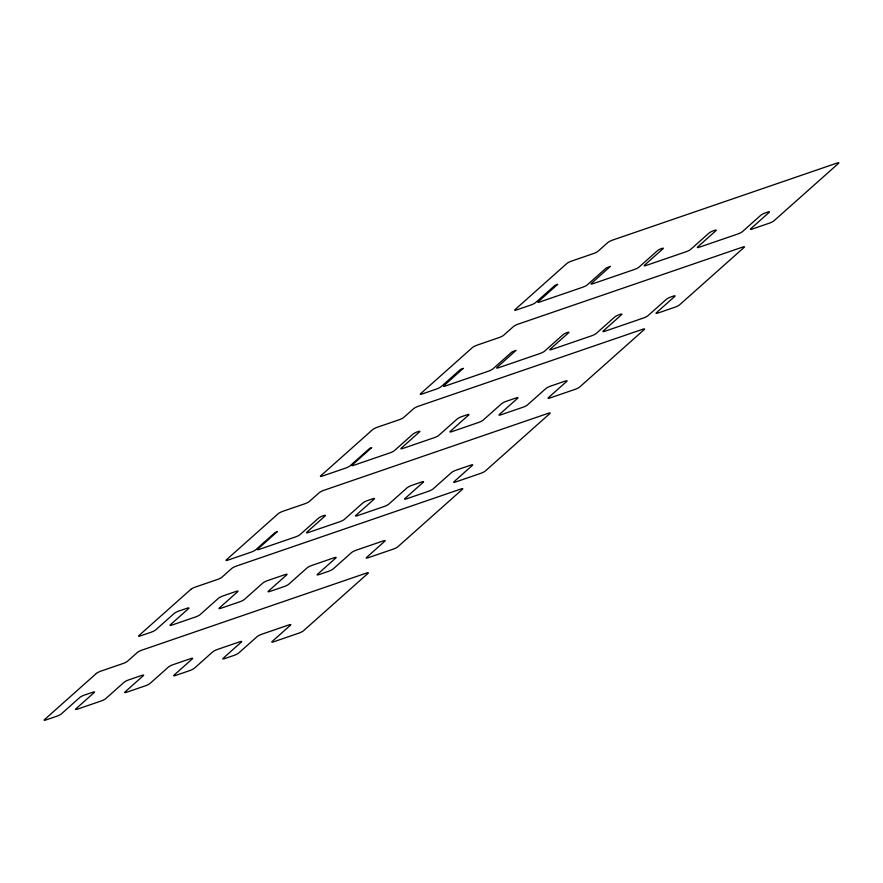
<?xml version="1.0" encoding="UTF-8"?>
<svg xmlns="http://www.w3.org/2000/svg" width="883" height="883" viewBox="0 0 883 883"><rect width="100%" height="100%" fill="white"/><g stroke="black" fill="none" stroke-linecap="round" stroke-linejoin="round"><path stroke-width="1.32" d="M463.2 368.41L443.818 385.739A3.852 0.651 -24.2 0 0 445.595 385.915L488.233 371.279A3.852 0.651 -24.2 0 0 492.88 368.895L511.897 351.975L516.069 350.33L496.952 367.505A3.852 0.651 -24.2 0 0 498.729 367.681L539.943 353.531A3.852 0.651 -24.2 0 0 544.59 351.158L563.222 334.569A3.278 0.563 -24.2 0 1 567.184 332.549A3.278 0.563 -24.2 0 1 568.707 332.692L550.076 349.271A3.852 0.651 -24.2 0 0 551.864 349.447L591.654 335.783A3.852 0.651 -24.2 0 0 596.301 333.41L614.723 317.019A3.852 0.651 -24.2 0 1 619.126 314.723A11.413 1.943 -24.2 0 1 619.844 314.469A3.852 0.651 -24.2 0 1 621.621 314.646L603.21 331.037A3.852 0.651 -24.2 0 0 604.987 331.213L643.365 318.035A3.852 0.651 -24.2 0 0 648.012 315.661L666.433 299.271A3.852 0.651 -24.2 0 1 671.08 296.887L672.967 296.235A3.852 0.651 -24.2 0 1 674.755 296.412L656.334 312.803A3.852 0.651 -24.2 0 0 658.122 312.979L674.943 307.207A3.852 0.651 -24.2 0 0 679.59 304.823L744.148 247.361A3.852 0.651 -24.2 0 0 742.371 247.185L518.133 324.138A3.852 0.651 -24.2 0 0 513.487 326.522L503.707 335.22A3.852 0.651 -24.2 0 1 499.061 337.604L477.129 345.132A3.852 0.651 -24.2 0 0 472.482 347.505L420.562 393.719A3.852 0.651 -24.2 0 0 422.35 393.895L436.522 389.028A3.852 0.651 -24.2 0 0 441.169 386.644L460.473 369.469L463.178 368.377M557.592 284.392L538.211 301.71A3.852 0.651 -24.2 0 0 539.999 301.887L582.637 287.251A3.852 0.651 -24.2 0 0 587.283 284.878L606.29 267.946L610.462 266.313L591.345 283.476A3.852 0.651 -24.2 0 0 593.122 283.653L634.347 269.503A3.852 0.651 -24.2 0 0 638.994 267.13L657.614 250.551A3.278 0.563 -24.2 0 1 661.577 248.52A3.278 0.563 -24.2 0 1 663.1 248.664L644.469 265.242A3.852 0.651 -24.2 0 0 646.257 265.419L686.058 251.754A3.852 0.651 -24.2 0 0 690.705 249.381L709.115 232.991A3.852 0.651 -24.2 0 1 713.519 230.695A11.413 1.943 -24.2 0 1 714.237 230.452A3.852 0.651 -24.2 0 1 716.014 230.618L697.603 247.008A3.852 0.651 -24.2 0 0 699.38 247.185L737.769 234.017A3.852 0.651 -24.2 0 0 742.415 231.633L760.826 215.242A3.852 0.651 -24.2 0 1 765.473 212.858L767.36 212.218A3.852 0.651 -24.2 0 1 769.148 212.384L750.727 228.774A3.852 0.651 -24.2 0 0 752.515 228.951L769.336 223.178A3.852 0.651 -24.2 0 0 773.983 220.794L838.552 163.333A3.852 0.651 -24.2 0 0 836.764 163.156L612.526 240.11A3.852 0.651 -24.2 0 0 607.879 242.494L598.1 251.191A3.852 0.651 -24.2 0 1 593.453 253.576L571.522 261.103A3.852 0.651 -24.2 0 0 566.875 263.476L514.955 309.69A3.852 0.651 -24.2 0 0 516.743 309.867L530.926 304.999A3.852 0.651 -24.2 0 0 535.573 302.626L554.877 285.441L557.57 284.348M277.196 531.732L257.704 549.116A3.852 0.651 -24.2 0 0 259.481 549.292L295.452 536.941A3.852 0.651 -24.2 0 0 300.099 534.568L318.509 518.178A3.852 0.651 -24.2 0 1 322.913 515.882A7.627 1.302 -24.2 0 1 323.399 515.716A3.852 0.651 -24.2 0 1 325.176 515.882L306.765 532.283A3.852 0.651 -24.2 0 0 308.542 532.449L339.789 521.732A3.852 0.651 -24.2 0 0 344.436 519.347L362.847 502.957A3.852 0.651 -24.2 0 1 367.494 500.584L372.46 498.873A3.852 0.651 -24.2 0 1 374.237 499.05L355.827 515.44A3.852 0.651 -24.2 0 0 357.604 515.617L384.127 506.511A3.852 0.651 -24.2 0 0 388.774 504.138L407.184 487.736A3.852 0.651 -24.2 0 1 411.831 485.363L421.522 482.041A3.852 0.651 -24.2 0 1 423.31 482.206L404.889 498.597A3.852 0.651 -24.2 0 0 406.677 498.774L428.465 491.29A3.852 0.651 -24.2 0 0 433.111 488.917L451.522 472.526A3.852 0.651 -24.2 0 1 456.169 470.142L470.595 465.198A3.852 0.651 -24.2 0 1 472.372 465.374L453.95 481.765A3.852 0.651 -24.2 0 0 455.738 481.93L480.694 473.365A3.852 0.651 -24.2 0 0 485.341 470.992L549.899 413.52A3.852 0.651 -24.2 0 0 548.122 413.354L323.884 490.308A3.852 0.651 -24.2 0 0 319.238 492.692L309.458 501.389A3.852 0.651 -24.2 0 1 304.812 503.774L282.88 511.29A3.852 0.651 -24.2 0 0 278.233 513.674L226.313 559.888A3.852 0.651 -24.2 0 0 228.09 560.065L251.114 552.162A3.852 0.651 -24.2 0 0 255.761 549.778L275.209 532.471L277.185 531.754M371.6 447.714L352.096 465.087A3.852 0.651 -24.2 0 0 353.873 465.264L389.844 452.913A3.852 0.651 -24.2 0 0 394.491 450.54L412.913 434.149A3.852 0.651 -24.2 0 1 417.317 431.853A7.627 1.302 -24.2 0 1 417.791 431.688A3.852 0.651 -24.2 0 1 419.568 431.864L401.158 448.255A3.852 0.651 -24.2 0 0 402.935 448.421L434.182 437.703A3.852 0.651 -24.2 0 0 438.829 435.319L457.251 418.928A3.852 0.651 -24.2 0 1 461.897 416.555L466.853 414.844A3.852 0.651 -24.2 0 1 468.641 415.021L450.22 431.412A3.852 0.651 -24.2 0 0 452.008 431.588L478.52 422.482A3.852 0.651 -24.2 0 0 483.167 420.109L501.588 403.719A3.852 0.651 -24.2 0 1 506.235 401.335L515.926 398.012A3.852 0.651 -24.2 0 1 517.703 398.178L499.281 414.58A3.852 0.651 -24.2 0 0 501.069 414.745L522.857 407.273A3.852 0.651 -24.2 0 0 527.504 404.889L545.926 388.498A3.852 0.651 -24.2 0 1 550.573 386.125L564.988 381.169A3.852 0.651 -24.2 0 1 566.765 381.346L548.354 397.736A3.852 0.651 -24.2 0 0 550.131 397.913L575.087 389.348A3.852 0.651 -24.2 0 0 579.734 386.964L644.292 329.502A3.852 0.651 -24.2 0 0 642.515 329.326L418.277 406.279A3.852 0.651 -24.2 0 0 413.63 408.663L403.851 417.361A3.852 0.651 -24.2 0 1 399.204 419.745L377.273 427.273A3.852 0.651 -24.2 0 0 372.626 429.646L320.706 475.86A3.852 0.651 -24.2 0 0 322.494 476.036L345.507 468.133A3.852 0.651 -24.2 0 0 350.154 465.76L369.613 448.443L371.577 447.725M96.368 673.453L44.448 719.667A3.852 0.651 -24.2 0 0 46.236 719.844L56.733 716.245A3.852 0.651 -24.2 0 0 61.38 713.861L79.79 697.471A3.852 0.651 -24.2 0 1 84.437 695.087L92.472 692.338A3.852 0.651 -24.2 0 1 94.26 692.504L75.839 708.894A3.852 0.651 -24.2 0 0 77.616 709.071L101.07 701.025A3.852 0.651 -24.2 0 0 105.717 698.641L124.128 682.25A3.852 0.651 -24.2 0 1 128.775 679.877L141.534 675.495A3.852 0.651 -24.2 0 1 143.322 675.672L124.9 692.062A3.852 0.651 -24.2 0 0 126.688 692.228L145.408 685.804A3.852 0.651 -24.2 0 0 150.055 683.431L168.465 667.04A3.852 0.651 -24.2 0 1 173.112 664.656L190.607 658.652A3.852 0.651 -24.2 0 1 192.384 658.828L173.962 675.219A3.852 0.651 -24.2 0 0 175.75 675.396L189.746 670.594A3.852 0.651 -24.2 0 0 194.392 668.21L212.803 651.82A3.852 0.651 -24.2 0 1 217.45 649.447L239.668 641.82A3.852 0.651 -24.2 0 1 241.445 641.985L223.035 658.387A3.852 0.651 -24.2 0 0 224.812 658.552L234.072 655.374A3.852 0.651 -24.2 0 0 238.73 653.001L257.141 636.61A3.852 0.651 -24.2 0 1 261.787 634.226L288.73 624.976A3.852 0.651 -24.2 0 1 290.507 625.153L272.096 641.544A3.852 0.651 -24.2 0 0 273.873 641.72L298.829 633.155A3.852 0.651 -24.2 0 0 303.487 630.771L368.045 573.31A3.852 0.651 -24.2 0 0 366.257 573.133L142.02 650.087A3.852 0.651 -24.2 0 0 137.373 652.471L127.593 661.168A3.852 0.651 -24.2 0 1 122.947 663.552L101.015 671.08A3.852 0.651 -24.2 0 0 96.368 673.453M190.761 589.425L138.852 635.639A3.852 0.651 -24.2 0 0 140.629 635.815L151.125 632.217A3.852 0.651 -24.2 0 0 155.772 629.833L174.183 613.442A3.852 0.651 -24.2 0 1 178.83 611.069L186.865 608.31A3.852 0.651 -24.2 0 1 188.653 608.475L170.231 624.877A3.852 0.651 -24.2 0 0 172.019 625.043L195.463 616.996A3.852 0.651 -24.2 0 0 200.11 614.623L218.52 598.232A3.852 0.651 -24.2 0 1 223.167 595.848L235.938 591.467A3.852 0.651 -24.2 0 1 237.715 591.643L219.304 608.034A3.852 0.651 -24.2 0 0 221.081 608.21L239.801 601.787A3.852 0.651 -24.2 0 0 244.448 599.402L262.858 583.012A3.852 0.651 -24.2 0 1 267.505 580.628L284.999 574.634A3.852 0.651 -24.2 0 1 286.776 574.8L268.366 591.191A3.852 0.651 -24.2 0 0 270.143 591.367L284.138 586.566A3.852 0.651 -24.2 0 0 288.785 584.193L307.196 567.791A3.852 0.651 -24.2 0 1 311.842 565.418L334.061 557.791A3.852 0.651 -24.2 0 1 335.838 557.968L317.427 574.358A3.852 0.651 -24.2 0 0 319.204 574.524L328.476 571.345A3.852 0.651 -24.2 0 0 333.123 568.972L351.533 552.581A3.852 0.651 -24.2 0 1 356.18 550.197L383.123 540.959A3.852 0.651 -24.2 0 1 384.911 541.124L366.489 557.515A3.852 0.651 -24.2 0 0 368.277 557.692L393.233 549.127A3.852 0.651 -24.2 0 0 397.88 546.743L462.438 489.281A3.852 0.651 -24.2 0 0 460.65 489.105L236.412 566.069A3.852 0.651 -24.2 0 0 231.765 568.442L221.997 577.151A3.852 0.651 -24.2 0 1 217.35 579.524L195.408 587.052A3.852 0.651 -24.2 0 0 190.761 589.425"/></g></svg>
